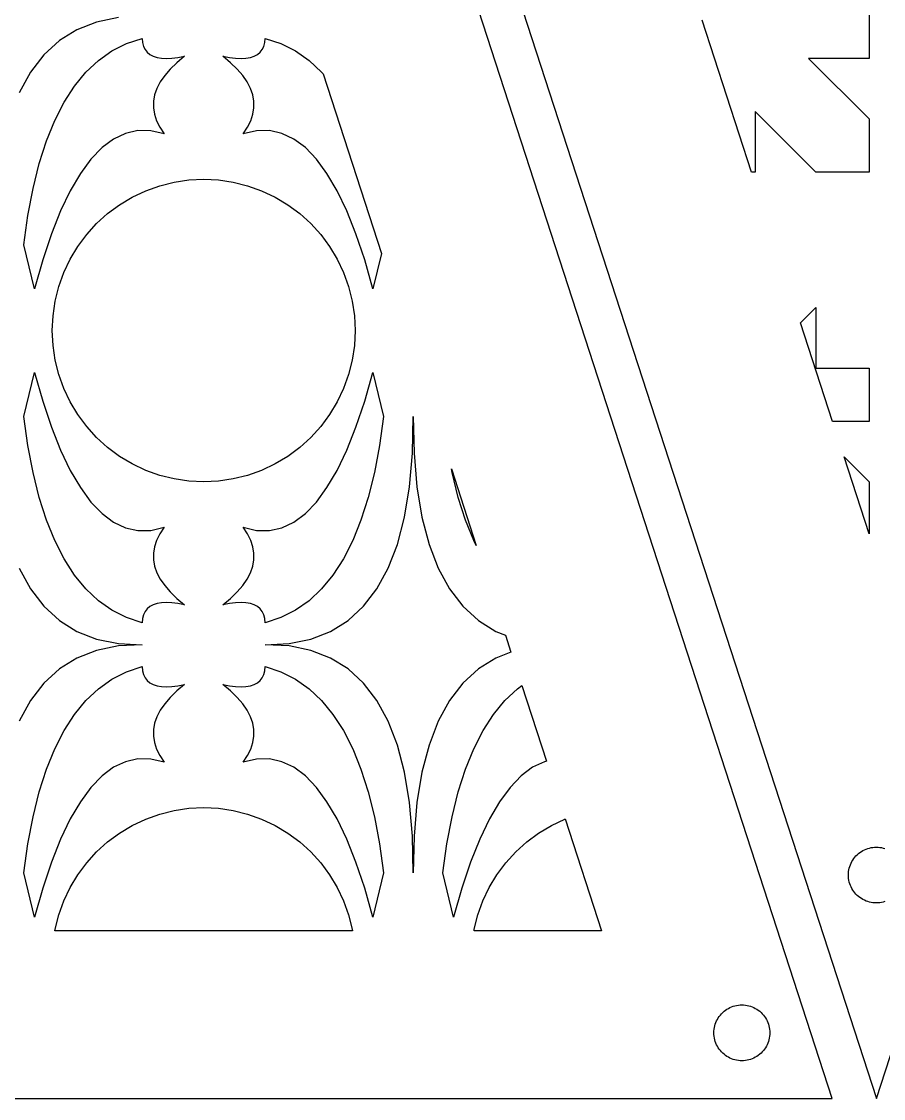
# Model space of a CAD drawing. Header units: metres. Extents: x 20 to 1108, y 20 to 485.
# Drawn here: x 737.2 to 798.9, y 20 to 97.1 of the extents above; entities that cross this region are included whole.
import ezdxf

# ---------------------------------------------------------------- set-up
doc = ezdxf.new("R2010")
doc.units = ezdxf.units.M

msp = doc.modelspace()

# ---------------------------------------------------------------- linework, layer by layer
for p, q in [((795.235, 20), (720.235, 250.826)), ((723.389, 250.826), (798.389, 20.0001)), ((798.389, 20.0001), (873.389, 250.826)), ((797.87, 98.3068), (797.87, 94.4933)), ((744.125, 97.4141), (742.567, 97.0957)), ((789.45, 86.3458), (785.91, 97.2423)), ((741.16, 96.5459), (739.903, 95.7627)), ((742.567, 97.0957), (741.16, 96.5459)), ((739.903, 95.7627), (738.795, 94.749)), ((744.711, 95.5566), (745.831, 95.9268)), ((745.831, 95.9268), (745.861, 95.624)), ((754.609, 95.624), (754.639, 95.9268)), ((754.639, 95.9268), (755.76, 95.5566)), ((742.695, 94.3467), (743.665, 95.0293)), ((743.665, 95.0293), (744.711, 95.5566)), ((745.861, 95.624), (745.931, 95.3555)), ((745.931, 95.3555), (746.043, 95.124)), ((746.043, 95.124), (746.194, 94.9277)), ((746.194, 94.9277), (746.386, 94.7666)), ((754.084, 94.7666), (754.276, 94.9277)), ((754.276, 94.9277), (754.427, 95.124)), ((754.427, 95.124), (754.539, 95.3555)), ((754.539, 95.3555), (754.609, 95.624)), ((755.76, 95.5566), (756.805, 95.0293)), ((756.805, 95.0293), (757.775, 94.3467)), ((738.795, 94.749), (737.837, 93.502)), ((741.801, 93.5059), (742.695, 94.3467)), ((746.386, 94.7666), (746.62, 94.6416)), ((746.62, 94.6416), (746.893, 94.5527)), ((746.893, 94.5527), (747.207, 94.499)), ((747.207, 94.499), (747.561, 94.4814)), ((747.561, 94.4814), (747.957, 94.499)), ((748.314, 94.1846), (747.838, 93.7256)), ((747.957, 94.499), (748.392, 94.5527)), ((748.868, 94.6416), (748.314, 94.1846)), ((748.392, 94.5527), (748.868, 94.6416)), ((752.156, 94.1846), (751.602, 94.6416)), ((751.602, 94.6416), (752.078, 94.5527)), ((752.078, 94.5527), (752.513, 94.499)), ((752.633, 93.7256), (752.156, 94.1846)), ((752.513, 94.499), (752.909, 94.4814)), ((752.909, 94.4814), (753.263, 94.499)), ((753.263, 94.499), (753.577, 94.5527)), ((753.577, 94.5527), (753.85, 94.6416)), ((753.85, 94.6416), (754.084, 94.7666)), ((757.775, 94.3467), (758.67, 93.5059)), ((797.87, 94.4933), (793.536, 94.4933)), ((793.536, 94.4933), (797.87, 90.1593)), ((737.837, 93.502), (737.029, 92.0234)), ((740.981, 92.5098), (741.801, 93.5059)), ((747.838, 93.7256), (747.441, 93.2656)), ((753.029, 93.2656), (752.633, 93.7256)), ((758.67, 93.5059), (758.776, 93.377)), ((758.776, 93.377), (762.956, 80.5127)), ((747.123, 92.8057), (746.883, 92.3438)), ((747.441, 93.2656), (747.123, 92.8057)), ((753.347, 92.8057), (753.029, 93.2656)), ((753.588, 92.3438), (753.347, 92.8057)), ((740.238, 91.3564), (740.981, 92.5098)), ((746.721, 91.8818), (746.639, 91.4189)), ((746.883, 92.3438), (746.721, 91.8818)), ((753.749, 91.8818), (753.588, 92.3438)), ((753.831, 91.4189), (753.749, 91.8818)), ((739.57, 90.0469), (740.238, 91.3564)), ((746.639, 91.4189), (746.635, 90.9551)), ((753.835, 90.9551), (753.831, 91.4189)), ((746.635, 90.9551), (746.711, 90.4912)), ((746.711, 90.4912), (746.865, 90.0254)), ((753.605, 90.0254), (753.76, 90.4912)), ((753.76, 90.4912), (753.835, 90.9551)), ((794.056, 86.3458), (789.723, 90.6798)), ((789.723, 90.6798), (789.723, 86.3458)), ((738.977, 88.5801), (739.57, 90.0469)), ((746.865, 90.0254), (747.096, 89.5596)), ((747.096, 89.5596), (747.408, 89.0928)), ((753.062, 89.0928), (753.374, 89.5596)), ((753.374, 89.5596), (753.605, 90.0254)), ((797.87, 90.1593), (797.87, 86.3458)), ((743.78, 88.7168), (742.956, 88.1035)), ((744.637, 89.1221), (743.78, 88.7168)), ((745.528, 89.3203), (744.637, 89.1221)), ((746.451, 89.3105), (745.528, 89.3203)), ((747.408, 89.0928), (746.451, 89.3105)), ((754.019, 89.3105), (753.062, 89.0928)), ((754.942, 89.3203), (754.019, 89.3105)), ((755.833, 89.1221), (754.942, 89.3203)), ((756.69, 88.7168), (755.833, 89.1221)), ((757.514, 88.1035), (756.69, 88.7168)), ((738.46, 86.957), (738.977, 88.5801)), ((742.956, 88.1035), (742.166, 87.2822)), ((758.304, 87.2822), (757.514, 88.1035)), ((742.166, 87.2822), (741.408, 86.2529)), ((759.062, 86.2529), (758.304, 87.2822)), ((738.018, 85.1777), (738.46, 86.957)), ((741.408, 86.2529), (740.684, 85.0166)), ((747.089, 85.3711), (748.121, 85.6299)), ((748.121, 85.6299), (749.173, 85.7852)), ((749.173, 85.7852), (750.235, 85.8379)), ((750.235, 85.8379), (751.298, 85.7852)), ((751.298, 85.7852), (752.349, 85.6299)), ((752.349, 85.6299), (753.382, 85.3711)), ((759.786, 85.0166), (759.062, 86.2529)), ((789.723, 86.3458), (789.45, 86.3458)), ((797.87, 86.3458), (794.056, 86.3458)), ((737.652, 83.2412), (738.018, 85.1777)), ((740.684, 85.0166), (739.993, 83.5732)), ((745.126, 84.5576), (746.088, 85.0127)), ((746.088, 85.0127), (747.089, 85.3711)), ((753.382, 85.3711), (754.383, 85.0127)), ((754.383, 85.0127), (755.343, 84.5576)), ((760.477, 83.5723), (759.786, 85.0166)), ((744.214, 84.0107), (745.126, 84.5576)), ((755.343, 84.5576), (756.257, 84.0107)), ((739.993, 83.5732), (739.336, 81.9209)), ((742.572, 82.6631), (743.36, 83.3779)), ((743.36, 83.3779), (744.214, 84.0107)), ((756.257, 84.0107), (757.11, 83.3779)), ((757.11, 83.3779), (757.898, 82.6631)), ((761.135, 81.9209), (760.477, 83.5723)), ((737.361, 81.1484), (737.652, 83.2412)), ((741.857, 81.875), (742.572, 82.6631)), ((757.898, 82.6631), (758.613, 81.875)), ((739.336, 81.9209), (738.712, 80.0615)), ((741.224, 81.0215), (741.857, 81.875)), ((758.613, 81.875), (759.246, 81.0215)), ((761.759, 80.0615), (761.135, 81.9209)), ((738.121, 77.9951), (737.361, 81.1484)), ((740.677, 80.1084), (741.224, 81.0215)), ((759.246, 81.0215), (759.793, 80.1084)), ((762.956, 80.5127), (762.349, 77.9951)), ((738.712, 80.0615), (738.121, 77.9951)), ((740.222, 79.1475), (740.677, 80.1084)), ((759.793, 80.1084), (760.248, 79.1475)), ((762.349, 77.9951), (761.759, 80.0615)), ((739.864, 78.1465), (740.222, 79.1475)), ((760.248, 79.1475), (760.606, 78.1465)), ((739.605, 77.1143), (739.864, 78.1465)), ((760.606, 78.1465), (760.865, 77.1143)), ((739.45, 76.0625), (739.605, 77.1143)), ((760.865, 77.1143), (761.02, 76.0625)), ((792.96, 75.5431), (794.056, 76.6398)), ((794.056, 76.6398), (794.056, 72.3068)), ((739.397, 75), (739.45, 76.0625)), ((761.02, 76.0625), (761.073, 75)), ((739.45, 73.9375), (739.397, 75)), ((761.073, 75), (761.02, 73.9375)), ((795.251, 68.4933), (792.96, 75.5431)), ((739.605, 72.8857), (739.45, 73.9375)), ((761.02, 73.9375), (760.865, 72.8857)), ((739.864, 71.8535), (739.605, 72.8857)), ((760.865, 72.8857), (760.606, 71.8535)), ((737.361, 68.8516), (738.121, 72.0049)), ((738.121, 72.0049), (738.712, 69.9385)), ((740.222, 70.8525), (739.864, 71.8535)), ((760.606, 71.8535), (760.248, 70.8525)), ((761.759, 69.9385), (762.349, 72.0049)), ((762.349, 72.0049), (763.109, 68.8516)), ((794.056, 72.3068), (797.87, 72.3068)), ((797.87, 72.3068), (797.87, 68.4933)), ((740.677, 69.8906), (740.222, 70.8525)), ((760.248, 70.8525), (759.793, 69.8906)), ((738.712, 69.9385), (739.336, 68.0791)), ((741.224, 68.9785), (740.677, 69.8906)), ((759.793, 69.8906), (759.246, 68.9785)), ((761.135, 68.0791), (761.759, 69.9385)), ((737.652, 66.7588), (737.361, 68.8516)), ((741.857, 68.125), (741.224, 68.9785)), ((759.246, 68.9785), (758.613, 68.125)), ((763.109, 68.8516), (762.818, 66.7588)), ((765.176, 66.2119), (765.235, 68.8447)), ((765.235, 68.8447), (765.295, 66.2119)), ((739.336, 68.0791), (739.993, 66.4268)), ((742.572, 67.3369), (741.857, 68.125)), ((758.613, 68.125), (757.898, 67.3369)), ((760.477, 66.4268), (761.135, 68.0791)), ((797.87, 68.4933), (795.251, 68.4933)), ((743.36, 66.6221), (742.572, 67.3369)), ((757.898, 67.3369), (757.11, 66.6221)), ((738.018, 64.8223), (737.652, 66.7588)), ((739.993, 66.4268), (740.684, 64.9834)), ((744.214, 65.9893), (743.36, 66.6221)), ((757.11, 66.6221), (756.257, 65.9893)), ((759.786, 64.9834), (760.477, 66.4268)), ((762.818, 66.7588), (762.452, 64.8223)), ((745.126, 65.4424), (744.214, 65.9893)), ((756.257, 65.9893), (755.343, 65.4424)), ((764.967, 63.8057), (765.176, 66.2119)), ((765.295, 66.2119), (765.504, 63.8057)), ((796.076, 65.9532), (797.87, 64.1593)), ((797.87, 60.4327), (796.076, 65.9532)), ((738.46, 63.043), (738.018, 64.8223)), ((740.684, 64.9834), (741.408, 63.7471)), ((746.088, 64.9873), (745.126, 65.4424)), ((747.089, 64.6289), (746.088, 64.9873)), ((754.383, 64.9873), (753.382, 64.6289)), ((755.343, 65.4424), (754.383, 64.9873)), ((759.062, 63.7471), (759.786, 64.9834)), ((762.452, 64.8223), (762.01, 63.043)), ((768.018, 64.8223), (767.969, 65.084)), ((767.969, 65.084), (769.752, 59.5977)), ((768.46, 63.043), (768.018, 64.8223)), ((748.121, 64.3701), (747.089, 64.6289)), ((749.173, 64.2148), (748.121, 64.3701)), ((750.235, 64.1621), (749.173, 64.2148)), ((751.298, 64.2148), (750.235, 64.1621)), ((752.349, 64.3701), (751.298, 64.2148)), ((753.382, 64.6289), (752.349, 64.3701)), ((797.87, 64.1593), (797.87, 60.4327)), ((741.408, 63.7471), (742.166, 62.7178)), ((758.304, 62.7178), (759.062, 63.7471)), ((764.608, 61.6299), (764.967, 63.8057)), ((765.504, 63.8057), (765.862, 61.6299)), ((738.977, 61.4199), (738.46, 63.043)), ((742.166, 62.7178), (742.956, 61.8965)), ((757.514, 61.8965), (758.304, 62.7178)), ((762.01, 63.043), (761.493, 61.4199)), ((768.977, 61.4199), (768.46, 63.043)), ((742.956, 61.8965), (743.78, 61.2832)), ((756.69, 61.2832), (757.514, 61.8965)), ((739.57, 59.9531), (738.977, 61.4199)), ((743.78, 61.2832), (744.637, 60.8779)), ((755.833, 60.8779), (756.69, 61.2832)), ((761.493, 61.4199), (760.9, 59.9531)), ((764.099, 59.6875), (764.608, 61.6299)), ((765.862, 61.6299), (766.371, 59.6875)), ((769.57, 59.9531), (768.977, 61.4199)), ((744.637, 60.8779), (745.528, 60.6797)), ((745.528, 60.6797), (746.451, 60.6895)), ((746.451, 60.6895), (747.408, 60.9072)), ((747.096, 60.4404), (746.865, 59.9746)), ((747.408, 60.9072), (747.096, 60.4404)), ((753.374, 60.4404), (753.062, 60.9072)), ((753.062, 60.9072), (754.019, 60.6895)), ((753.605, 59.9746), (753.374, 60.4404)), ((754.019, 60.6895), (754.942, 60.6797)), ((754.942, 60.6797), (755.833, 60.8779)), ((740.238, 58.6436), (739.57, 59.9531)), ((746.711, 59.5088), (746.635, 59.0449)), ((746.865, 59.9746), (746.711, 59.5088)), ((753.76, 59.5088), (753.605, 59.9746)), ((753.835, 59.0449), (753.76, 59.5088)), ((760.9, 59.9531), (760.232, 58.6436)), ((763.441, 57.9766), (764.099, 59.6875)), ((766.371, 59.6875), (767.029, 57.9766)), ((769.752, 59.5977), (769.57, 59.9531)), ((740.981, 57.4902), (740.238, 58.6436)), ((746.635, 59.0449), (746.639, 58.5811)), ((753.831, 58.5811), (753.835, 59.0449)), ((760.232, 58.6436), (759.489, 57.4902)), ((737.029, 57.9766), (737.837, 56.498)), ((746.639, 58.5811), (746.721, 58.1182)), ((746.721, 58.1182), (746.883, 57.6562)), ((753.588, 57.6562), (753.749, 58.1182)), ((753.749, 58.1182), (753.831, 58.5811)), ((762.634, 56.498), (763.441, 57.9766)), ((767.029, 57.9766), (767.837, 56.498)), ((741.801, 56.4941), (740.981, 57.4902)), ((746.883, 57.6562), (747.123, 57.1943)), ((747.123, 57.1943), (747.441, 56.7344)), ((753.029, 56.7344), (753.347, 57.1943)), ((753.347, 57.1943), (753.588, 57.6562)), ((759.489, 57.4902), (758.67, 56.4941)), ((737.837, 56.498), (738.795, 55.251)), ((742.695, 55.6533), (741.801, 56.4941)), ((747.441, 56.7344), (747.838, 56.2744)), ((752.633, 56.2744), (753.029, 56.7344)), ((758.67, 56.4941), (757.775, 55.6533)), ((761.676, 55.251), (762.634, 56.498)), ((767.837, 56.498), (768.795, 55.251)), ((743.665, 54.9697), (742.695, 55.6533)), ((747.838, 56.2744), (748.314, 55.8154)), ((748.314, 55.8154), (748.868, 55.3584)), ((751.602, 55.3584), (752.156, 55.8154)), ((752.156, 55.8154), (752.633, 56.2744)), ((757.775, 55.6533), (756.805, 54.9697)), ((738.795, 55.251), (739.903, 54.2373)), ((744.711, 54.4434), (743.665, 54.9697)), ((746.043, 54.876), (745.931, 54.6436)), ((746.194, 55.0723), (746.043, 54.876)), ((746.386, 55.2334), (746.194, 55.0723)), ((746.62, 55.3584), (746.386, 55.2334)), ((746.893, 55.4473), (746.62, 55.3584)), ((747.207, 55.501), (746.893, 55.4473)), ((747.561, 55.5186), (747.207, 55.501)), ((747.957, 55.501), (747.561, 55.5186)), ((748.392, 55.4473), (747.957, 55.501)), ((748.868, 55.3584), (748.392, 55.4473)), ((752.078, 55.4473), (751.602, 55.3584)), ((752.513, 55.501), (752.078, 55.4473)), ((752.909, 55.5186), (752.513, 55.501)), ((753.263, 55.501), (752.909, 55.5186)), ((753.577, 55.4473), (753.263, 55.501)), ((753.85, 55.3584), (753.577, 55.4473)), ((754.084, 55.2334), (753.85, 55.3584)), ((754.276, 55.0723), (754.084, 55.2334)), ((754.427, 54.876), (754.276, 55.0723)), ((754.539, 54.6436), (754.427, 54.876)), ((756.805, 54.9697), (755.76, 54.4434)), ((760.567, 54.2373), (761.676, 55.251)), ((768.795, 55.251), (769.903, 54.2373)), ((739.903, 54.2373), (741.16, 53.4541)), ((745.831, 54.0732), (744.711, 54.4434)), ((745.861, 54.376), (745.831, 54.0732)), ((745.931, 54.6436), (745.861, 54.376)), ((754.609, 54.376), (754.539, 54.6436)), ((754.639, 54.0732), (754.609, 54.376)), ((755.76, 54.4434), (754.639, 54.0732)), ((759.31, 53.4541), (760.567, 54.2373)), ((769.903, 54.2373), (771.16, 53.4541)), ((741.16, 53.4541), (742.567, 52.9043)), ((757.903, 52.9043), (759.31, 53.4541)), ((771.16, 53.4541), (771.833, 53.1914)), ((742.567, 52.9043), (744.125, 52.5859)), ((744.125, 52.5859), (745.828, 52.5)), ((745.828, 52.5), (744.125, 52.4141)), ((754.642, 52.5), (756.345, 52.5859)), ((756.345, 52.4141), (754.642, 52.5)), ((756.345, 52.5859), (757.903, 52.9043)), ((771.833, 53.1914), (772.231, 51.9648)), ((742.567, 52.0957), (741.16, 51.5459)), ((744.125, 52.4141), (742.567, 52.0957)), ((757.903, 52.0957), (756.345, 52.4141)), ((759.31, 51.5459), (757.903, 52.0957)), ((772.231, 51.9648), (771.16, 51.5459)), ((741.16, 51.5459), (739.903, 50.7627)), ((744.711, 50.5566), (745.831, 50.9268)), ((745.831, 50.9268), (745.861, 50.624)), ((754.609, 50.624), (754.639, 50.9268)), ((754.639, 50.9268), (755.76, 50.5566)), ((760.567, 50.7627), (759.31, 51.5459)), ((771.16, 51.5459), (769.903, 50.7627)), ((739.903, 50.7627), (738.795, 49.749)), ((743.665, 50.0293), (744.711, 50.5566)), ((745.861, 50.624), (745.931, 50.3555)), ((745.931, 50.3555), (746.043, 50.124)), ((754.427, 50.124), (754.539, 50.3555)), ((754.539, 50.3555), (754.609, 50.624)), ((755.76, 50.5566), (756.805, 50.0293)), ((761.676, 49.749), (760.567, 50.7627)), ((769.903, 50.7627), (768.795, 49.749)), ((738.795, 49.749), (737.837, 48.502)), ((742.695, 49.3467), (743.665, 50.0293)), ((746.043, 50.124), (746.194, 49.9277)), ((746.194, 49.9277), (746.386, 49.7666)), ((746.386, 49.7666), (746.62, 49.6416)), ((746.62, 49.6416), (746.893, 49.5527)), ((746.893, 49.5527), (747.207, 49.499)), ((747.207, 49.499), (747.561, 49.4814)), ((747.561, 49.4814), (747.957, 49.499)), ((747.957, 49.499), (748.392, 49.5527)), ((748.868, 49.6416), (748.314, 49.1846)), ((748.392, 49.5527), (748.868, 49.6416)), ((752.156, 49.1846), (751.602, 49.6416)), ((751.602, 49.6416), (752.078, 49.5527)), ((752.078, 49.5527), (752.513, 49.499)), ((752.513, 49.499), (752.909, 49.4814)), ((752.909, 49.4814), (753.263, 49.499)), ((753.263, 49.499), (753.577, 49.5527)), ((753.577, 49.5527), (753.85, 49.6416)), ((753.85, 49.6416), (754.084, 49.7666)), ((754.084, 49.7666), (754.276, 49.9277)), ((754.276, 49.9277), (754.427, 50.124)), ((756.805, 50.0293), (757.775, 49.3467)), ((762.634, 48.502), (761.676, 49.749)), ((768.795, 49.749), (767.837, 48.502)), ((772.695, 49.3467), (773.01, 49.5684)), ((773.01, 49.5684), (774.77, 44.1514)), ((741.801, 48.5059), (742.695, 49.3467)), ((747.838, 48.7256), (747.441, 48.2656)), ((748.314, 49.1846), (747.838, 48.7256)), ((752.633, 48.7256), (752.156, 49.1846)), ((753.029, 48.2656), (752.633, 48.7256)), ((757.775, 49.3467), (758.67, 48.5059)), ((771.801, 48.5059), (772.695, 49.3467)), ((737.837, 48.502), (737.029, 47.0234)), ((740.981, 47.5098), (741.801, 48.5059)), ((747.441, 48.2656), (747.123, 47.8057)), ((753.347, 47.8057), (753.029, 48.2656)), ((758.67, 48.5059), (759.489, 47.5098)), ((763.441, 47.0234), (762.634, 48.502)), ((767.837, 48.502), (767.029, 47.0234)), ((770.981, 47.5098), (771.801, 48.5059)), ((740.238, 46.3564), (740.981, 47.5098)), ((746.883, 47.3438), (746.721, 46.8818)), ((747.123, 47.8057), (746.883, 47.3438)), ((753.588, 47.3438), (753.347, 47.8057)), ((753.749, 46.8818), (753.588, 47.3438)), ((759.489, 47.5098), (760.232, 46.3564)), ((770.238, 46.3564), (770.981, 47.5098)), ((739.57, 45.0469), (740.238, 46.3564)), ((746.639, 46.4189), (746.635, 45.9551)), ((746.721, 46.8818), (746.639, 46.4189)), ((753.831, 46.4189), (753.749, 46.8818)), ((753.835, 45.9551), (753.831, 46.4189)), ((760.232, 46.3564), (760.9, 45.0469)), ((764.099, 45.3125), (763.441, 47.0234)), ((767.029, 47.0234), (766.371, 45.3125)), ((769.57, 45.0469), (770.238, 46.3564)), ((746.635, 45.9551), (746.711, 45.4912)), ((753.76, 45.4912), (753.835, 45.9551)), ((738.977, 43.5801), (739.57, 45.0469)), ((746.711, 45.4912), (746.865, 45.0254)), ((746.865, 45.0254), (747.096, 44.5596)), ((753.374, 44.5596), (753.605, 45.0254)), ((753.605, 45.0254), (753.76, 45.4912)), ((760.9, 45.0469), (761.493, 43.5801)), ((764.608, 43.3691), (764.099, 45.3125)), ((766.371, 45.3125), (765.862, 43.3701)), ((768.977, 43.5801), (769.57, 45.0469)), ((744.637, 44.1221), (743.78, 43.7168)), ((745.528, 44.3203), (744.637, 44.1221)), ((746.451, 44.3105), (745.528, 44.3203)), ((747.408, 44.0928), (746.451, 44.3105)), ((747.096, 44.5596), (747.408, 44.0928)), ((753.062, 44.0928), (753.374, 44.5596)), ((754.019, 44.3105), (753.062, 44.0928)), ((754.942, 44.3203), (754.019, 44.3105)), ((755.833, 44.1221), (754.942, 44.3203)), ((756.69, 43.7168), (755.833, 44.1221)), ((774.637, 44.1221), (773.78, 43.7168)), ((774.77, 44.1514), (774.637, 44.1221)), ((738.46, 41.957), (738.977, 43.5801)), ((743.78, 43.7168), (742.956, 43.1035)), ((757.514, 43.1035), (756.69, 43.7168)), ((761.493, 43.5801), (762.01, 41.957)), ((764.967, 41.1943), (764.608, 43.3691)), ((765.862, 43.3701), (765.504, 41.1943)), ((768.46, 41.957), (768.977, 43.5801)), ((773.78, 43.7168), (772.956, 43.1035)), ((742.956, 43.1035), (742.166, 42.2822)), ((758.304, 42.2822), (757.514, 43.1035)), ((772.956, 43.1035), (772.166, 42.2822)), ((738.018, 40.1777), (738.46, 41.957)), ((742.166, 42.2822), (741.408, 41.2529)), ((759.062, 41.2529), (758.304, 42.2822)), ((762.01, 41.957), (762.452, 40.1777)), ((768.018, 40.1777), (768.46, 41.957)), ((772.166, 42.2822), (771.408, 41.2529)), ((741.408, 41.2529), (740.684, 40.0166)), ((759.786, 40.0166), (759.062, 41.2529)), ((765.176, 38.7881), (764.967, 41.1943)), ((765.504, 41.1943), (765.295, 38.7881)), ((771.408, 41.2529), (770.684, 40.0166)), ((737.652, 38.2412), (738.018, 40.1777)), ((746.088, 40.0127), (747.089, 40.3711)), ((747.089, 40.3711), (748.121, 40.6299)), ((748.121, 40.6299), (749.173, 40.7852)), ((749.173, 40.7852), (750.235, 40.8379)), ((750.235, 40.8379), (751.298, 40.7852)), ((751.298, 40.7852), (752.349, 40.6299)), ((752.349, 40.6299), (753.382, 40.3711)), ((753.382, 40.3711), (754.383, 40.0127)), ((762.452, 40.1777), (762.818, 38.2412)), ((767.652, 38.2412), (768.018, 40.1777)), ((740.684, 40.0166), (739.993, 38.5732)), ((744.214, 39.0107), (745.126, 39.5576)), ((745.126, 39.5576), (746.088, 40.0127)), ((754.383, 40.0127), (755.343, 39.5576)), ((755.343, 39.5576), (756.257, 39.0107)), ((760.477, 38.5723), (759.786, 40.0166)), ((770.684, 40.0166), (769.993, 38.5732)), ((774.214, 39.0107), (775.126, 39.5576)), ((775.126, 39.5576), (776.088, 40.0127)), ((776.088, 40.0127), (776.112, 40.0215)), ((776.112, 40.0215), (778.718, 32)), ((739.993, 38.5732), (739.336, 36.9209)), ((743.36, 38.3779), (744.214, 39.0107)), ((756.257, 39.0107), (757.11, 38.3779)), ((761.135, 36.9209), (760.477, 38.5723)), ((765.235, 36.1553), (765.176, 38.7881)), ((765.295, 38.7881), (765.235, 36.1553)), ((769.993, 38.5732), (769.336, 36.9209)), ((773.36, 38.3779), (774.214, 39.0107)), ((737.361, 36.1484), (737.652, 38.2412)), ((742.572, 37.6631), (743.36, 38.3779)), ((757.11, 38.3779), (757.898, 37.6631)), ((762.818, 38.2412), (763.109, 36.1484)), ((767.361, 36.1484), (767.652, 38.2412)), ((772.572, 37.6631), (773.36, 38.3779)), ((797.426, 37.7521), (797.538, 37.8097)), ((797.538, 37.8097), (797.653, 37.8595)), ((797.653, 37.8595), (797.771, 37.9025)), ((797.771, 37.9025), (797.892, 37.9376)), ((797.892, 37.9376), (798.014, 37.964)), ((798.014, 37.964), (798.139, 37.9845)), ((798.139, 37.9845), (798.264, 37.9962)), ((798.264, 37.9962), (798.389, 38.0001)), ((798.389, 38.0001), (798.515, 37.9962)), ((798.515, 37.9962), (798.64, 37.9845)), ((798.64, 37.9845), (798.764, 37.964)), ((798.764, 37.964), (798.887, 37.9376)), ((798.887, 37.9376), (799.008, 37.9025)), ((741.857, 36.875), (742.572, 37.6631)), ((757.898, 37.6631), (758.613, 36.875)), ((771.857, 36.875), (772.572, 37.6631)), ((796.637, 36.963), (796.701, 37.0714)), ((796.701, 37.0714), (796.771, 37.1749)), ((796.771, 37.1749), (796.848, 37.2755)), ((796.848, 37.2755), (796.931, 37.3693)), ((796.931, 37.3693), (797.02, 37.4581)), ((797.02, 37.4581), (797.115, 37.5411)), ((797.115, 37.5411), (797.214, 37.6183)), ((797.214, 37.6183), (797.318, 37.6886)), ((797.318, 37.6886), (797.426, 37.7521)), ((739.336, 36.9209), (738.712, 35.0615)), ((741.224, 36.0215), (741.857, 36.875)), ((758.613, 36.875), (759.246, 36.0215)), ((761.759, 35.0615), (761.135, 36.9209)), ((769.336, 36.9209), (768.712, 35.0615)), ((771.224, 36.0215), (771.857, 36.875)), ((796.405, 36.2501), (796.425, 36.3751)), ((796.425, 36.3751), (796.452, 36.4972)), ((796.452, 36.4972), (796.487, 36.6183)), ((796.487, 36.6183), (796.53, 36.7365)), ((796.53, 36.7365), (796.58, 36.8517)), ((796.58, 36.8517), (796.637, 36.963)), ((738.121, 32.9951), (737.361, 36.1484)), ((740.677, 35.1084), (741.224, 36.0215)), ((759.246, 36.0215), (759.793, 35.1084)), ((763.109, 36.1484), (762.349, 32.9951)), ((768.121, 32.9951), (767.361, 36.1484)), ((770.677, 35.1084), (771.224, 36.0215)), ((796.389, 36.0001), (796.393, 36.1251)), ((796.393, 35.8741), (796.389, 36.0001)), ((796.393, 36.1251), (796.405, 36.2501)), ((796.405, 35.7491), (796.393, 35.8741)), ((796.425, 35.6251), (796.405, 35.7491)), ((796.452, 35.5021), (796.425, 35.6251)), ((796.487, 35.382), (796.452, 35.5021)), ((738.712, 35.0615), (738.121, 32.9951)), ((740.222, 34.1475), (740.677, 35.1084)), ((759.793, 35.1084), (760.248, 34.1475)), ((762.349, 32.9951), (761.759, 35.0615)), ((768.712, 35.0615), (768.121, 32.9951)), ((770.222, 34.1475), (770.677, 35.1084)), ((796.53, 35.2648), (796.487, 35.382)), ((796.58, 35.1486), (796.53, 35.2648)), ((796.637, 35.0363), (796.58, 35.1486)), ((796.701, 34.9279), (796.637, 35.0363)), ((796.771, 34.8243), (796.701, 34.9279)), ((796.848, 34.7257), (796.771, 34.8243)), ((796.931, 34.631), (796.848, 34.7257)), ((739.864, 33.1465), (740.222, 34.1475)), ((760.248, 34.1475), (760.606, 33.1465)), ((769.864, 33.1465), (770.222, 34.1475)), ((797.02, 34.5421), (796.931, 34.631)), ((797.115, 34.4591), (797.02, 34.5421)), ((797.214, 34.382), (797.115, 34.4591)), ((797.318, 34.3116), (797.214, 34.382)), ((797.426, 34.2472), (797.318, 34.3116)), ((797.538, 34.1906), (797.426, 34.2472)), ((797.653, 34.1407), (797.538, 34.1906)), ((797.771, 34.0988), (797.653, 34.1407)), ((797.892, 34.0636), (797.771, 34.0988)), ((798.014, 34.0353), (797.892, 34.0636)), ((798.139, 34.0167), (798.014, 34.0353)), ((798.264, 34.004), (798.139, 34.0167)), ((798.389, 34.0001), (798.264, 34.004)), ((798.515, 34.004), (798.389, 34.0001)), ((798.64, 34.0167), (798.515, 34.004)), ((798.764, 34.0353), (798.64, 34.0167)), ((798.887, 34.0636), (798.764, 34.0353)), ((799.008, 34.0988), (798.887, 34.0636)), ((739.605, 32.1143), (739.864, 33.1465)), ((760.606, 33.1465), (760.865, 32.1143)), ((769.605, 32.1143), (769.864, 33.1465)), ((739.589, 32), (739.605, 32.1143)), ((760.882, 32), (739.589, 32)), ((760.865, 32.1143), (760.882, 32)), ((769.589, 32), (769.605, 32.1143)), ((778.718, 32), (769.589, 32)), ((787.394, 26.1602), (787.488, 26.2432)), ((787.488, 26.2432), (787.588, 26.3203)), ((787.588, 26.3203), (787.691, 26.3906)), ((787.691, 26.3906), (787.8, 26.4551)), ((787.8, 26.4551), (787.912, 26.5117)), ((787.912, 26.5117), (788.027, 26.5615)), ((788.027, 26.5615), (788.145, 26.6045)), ((788.145, 26.6045), (788.265, 26.6396)), ((788.265, 26.6396), (788.388, 26.667)), ((788.388, 26.667), (788.512, 26.6865)), ((788.512, 26.6865), (788.637, 26.6982)), ((788.637, 26.6982), (788.763, 26.7021)), ((788.763, 26.7021), (788.888, 26.6982)), ((788.888, 26.6982), (789.013, 26.6865)), ((789.013, 26.6865), (789.137, 26.667)), ((789.137, 26.667), (789.26, 26.6396)), ((789.26, 26.6396), (789.381, 26.6045)), ((789.381, 26.6045), (789.499, 26.5615)), ((789.499, 26.5615), (789.615, 26.5117)), ((789.615, 26.5117), (789.726, 26.4551)), ((789.726, 26.4551), (789.835, 26.3906)), ((789.835, 26.3906), (789.938, 26.3203)), ((789.938, 26.3203), (790.038, 26.2432)), ((790.038, 26.2432), (790.133, 26.1602)), ((786.903, 25.4385), (786.953, 25.5537)), ((786.953, 25.5537), (787.01, 25.666)), ((787.01, 25.666), (787.074, 25.7744)), ((787.074, 25.7744), (787.145, 25.8779)), ((787.145, 25.8779), (787.221, 25.9775)), ((787.221, 25.9775), (787.305, 26.0713)), ((787.305, 26.0713), (787.394, 26.1602)), ((790.133, 26.1602), (790.22, 26.0713)), ((790.22, 26.0713), (790.304, 25.9775)), ((790.304, 25.9775), (790.381, 25.8779)), ((790.381, 25.8779), (790.452, 25.7744)), ((790.452, 25.7744), (790.515, 25.666)), ((790.515, 25.666), (790.573, 25.5537)), ((790.573, 25.5537), (790.623, 25.4385)), ((786.763, 24.7021), (786.767, 24.8281)), ((786.767, 24.5771), (786.763, 24.7021)), ((786.767, 24.8281), (786.779, 24.9531)), ((786.779, 24.9531), (786.799, 25.0771)), ((786.799, 25.0771), (786.826, 25.1992)), ((786.826, 25.1992), (786.861, 25.3203)), ((786.861, 25.3203), (786.903, 25.4385)), ((790.623, 25.4385), (790.665, 25.3203)), ((790.665, 25.3203), (790.7, 25.1992)), ((790.7, 25.1992), (790.727, 25.0771)), ((790.727, 25.0771), (790.747, 24.9531)), ((790.747, 24.9531), (790.759, 24.8281)), ((790.759, 24.8281), (790.763, 24.7021)), ((790.763, 24.7021), (790.759, 24.5771)), ((786.779, 24.4512), (786.767, 24.5771)), ((786.799, 24.3271), (786.779, 24.4512)), ((786.826, 24.2051), (786.799, 24.3271)), ((786.861, 24.084), (786.826, 24.2051)), ((786.903, 23.9658), (786.861, 24.084)), ((786.953, 23.8506), (786.903, 23.9658)), ((790.623, 23.9658), (790.573, 23.8506)), ((790.665, 24.084), (790.623, 23.9658)), ((790.7, 24.2051), (790.665, 24.084)), ((790.727, 24.3271), (790.7, 24.2051)), ((790.747, 24.4512), (790.727, 24.3271)), ((790.759, 24.5771), (790.747, 24.4512)), ((787.01, 23.7393), (786.953, 23.8506)), ((787.074, 23.6309), (787.01, 23.7393)), ((787.145, 23.5264), (787.074, 23.6309)), ((787.221, 23.4277), (787.145, 23.5264)), ((787.305, 23.333), (787.221, 23.4277)), ((787.394, 23.2441), (787.305, 23.333)), ((787.488, 23.1611), (787.394, 23.2441)), ((787.588, 23.084), (787.488, 23.1611)), ((790.038, 23.1611), (789.938, 23.084)), ((790.133, 23.2441), (790.038, 23.1611)), ((790.22, 23.333), (790.133, 23.2441)), ((790.304, 23.4277), (790.22, 23.333)), ((790.381, 23.5264), (790.304, 23.4277)), ((790.452, 23.6309), (790.381, 23.5264)), ((790.515, 23.7393), (790.452, 23.6309)), ((790.573, 23.8506), (790.515, 23.7393)), ((787.691, 23.0137), (787.588, 23.084)), ((787.8, 22.9492), (787.691, 23.0137)), ((787.912, 22.8926), (787.8, 22.9492)), ((788.027, 22.8428), (787.912, 22.8926)), ((788.145, 22.7998), (788.027, 22.8428)), ((788.265, 22.7646), (788.145, 22.7998)), ((788.388, 22.7373), (788.265, 22.7646)), ((788.512, 22.7178), (788.388, 22.7373)), ((788.637, 22.7061), (788.512, 22.7178)), ((788.763, 22.7021), (788.637, 22.7061)), ((788.888, 22.7061), (788.763, 22.7021)), ((789.013, 22.7178), (788.888, 22.7061)), ((789.137, 22.7373), (789.013, 22.7178)), ((789.26, 22.7646), (789.137, 22.7373)), ((789.381, 22.7998), (789.26, 22.7646)), ((789.499, 22.8428), (789.381, 22.7998)), ((789.615, 22.8926), (789.499, 22.8428)), ((789.726, 22.9492), (789.615, 22.8926)), ((789.835, 23.0137), (789.726, 22.9492)), ((789.938, 23.084), (789.835, 23.0137)), ((645.235, 20), (795.235, 20))]:
    msp.add_line(p, q)

doc.saveas('drawing.dxf')
